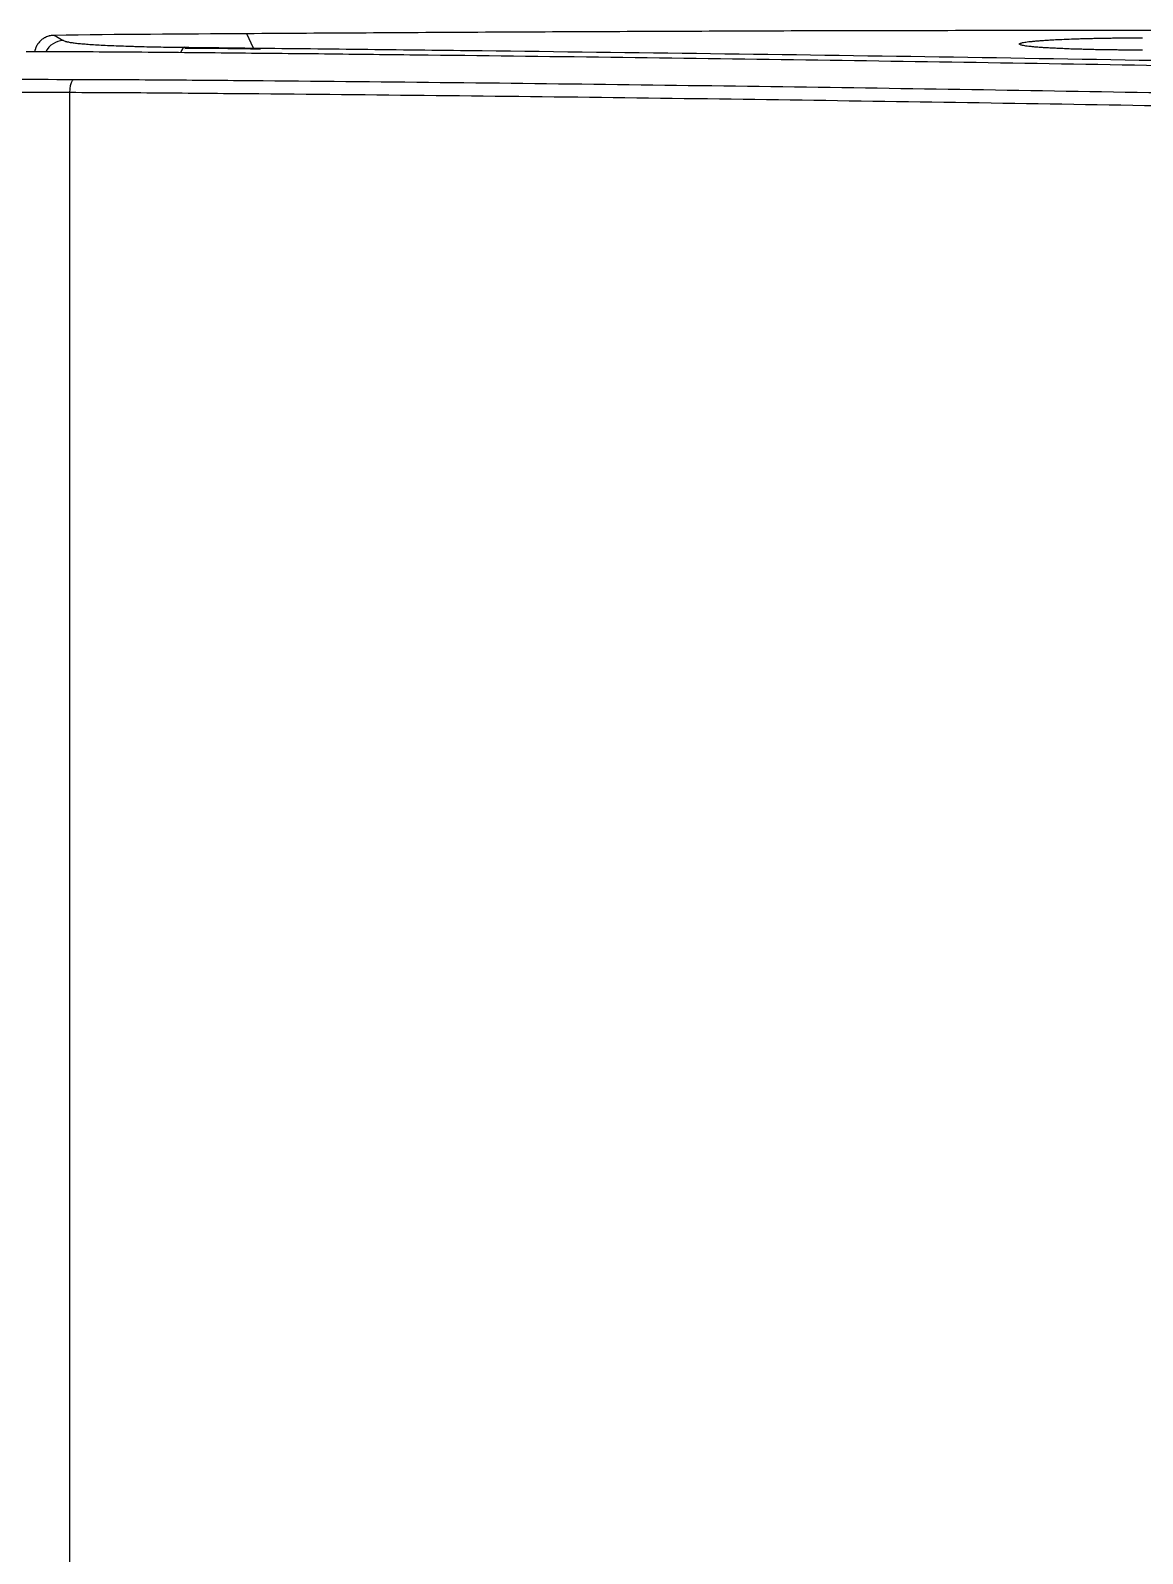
# Model space of a CAD drawing. Header units: millimetres. Extents: x -33000 to 294000, y 0 to 42408.
# Drawn here: x 57107.1 to 57190.2, y 18830.7 to 18944.4 of the extents above; entities that cross this region are included whole.
import ezdxf

# ---------------------------------------------------------------- set-up
doc = ezdxf.new("R2010")
doc.units = ezdxf.units.MM
doc.header["$LTSCALE"] = 50
doc.layers.add('arch', color=8, linetype='Continuous')

msp = doc.modelspace()

# ---------------------------------------------------------------- linework, layer by layer
at = {"layer": 'arch', "linetype": 'Continuous'}
msp.add_line((57123.73, 18943.13), (57123.23, 18944.2), dxfattribs=at)
for centre, major_axis, ratio, start_param, end_param in [((57109.55, 18942.19, 0), (0.74, 1.3), 0.994967, 0.534249, 1.624058), ((57118.6, 18941.69, 0), (0.02, 1.5), 0.325966, 0.053503, 0.7703)]:
    msp.add_ellipse(centre, major_axis=major_axis, ratio=ratio, start_param=start_param, end_param=end_param, dxfattribs=at)
for points, knots in [([(57265.91, 18943.73, 0), (57259.96, 18943.85, 0), (57254.02, 18943.96, 0), (57242.13, 18944.14, 0), (57236.19, 18944.22, 0), (57227.27, 18944.31, 0), (57224.3, 18944.33, 0), (57218.35, 18944.37, 0), (57215.38, 18944.39, 0), (57206.46, 18944.43, 0), (57200.52, 18944.44, 0), (57188.63, 18944.44, 0), (57179.71, 18944.44, 0), (57170.79, 18944.42, 0), (57164.85, 18944.41, 0), (57161.87, 18944.4, 0), (57152.96, 18944.36, 0), (57147.01, 18944.34, 0), (57138.09, 18944.29, 0), (57135.12, 18944.27, 0), (57129.18, 18944.24, 0), (57126.2, 18944.22, 0), (57123.23, 18944.2, 0)], [0, 0, 0, 0, 0.125, 0.125, 0.25, 0.25, 0.3125, 0.3125, 0.375, 0.375, 0.5, 0.5, 0.625, 0.6875, 0.6875, 0.75, 0.75, 0.875, 0.875, 0.9375, 0.9375, 1, 1, 1, 1]), ([(57108.83, 18944.08, 0), (57108.74, 18944.08, 0), (57108.64, 18944.07, 0), (57108.52, 18944.05, 0), (57108.5, 18944.04, 0), (57108.45, 18944.03, 0), (57108.43, 18944.02, 0), (57108.36, 18944, 0), (57108.27, 18943.96, 0), (57108.18, 18943.92, 0), (57108.12, 18943.89, 0), (57108.09, 18943.88, 0), (57108.05, 18943.85, 0), (57108.03, 18943.84, 0), (57107.93, 18943.77, 0), (57107.86, 18943.71, 0), (57107.76, 18943.6, 0), (57107.72, 18943.57, 0), (57107.68, 18943.51, 0), (57107.66, 18943.49, 0), (57107.63, 18943.45, 0), (57107.62, 18943.43, 0), (57107.55, 18943.33, 0), (57107.51, 18943.24, 0), (57107.46, 18943.13, 0), (57107.45, 18943.11, 0), (57107.44, 18943.06, 0), (57107.43, 18943.04, 0), (57107.41, 18942.97, 0), (57107.4, 18942.92, 0), (57107.39, 18942.87, 0), (57107.38, 18942.86, 0), (57107.38, 18942.86, 0)], [0, 0, 0, 0, 0.14142, 0.14142, 0.176775, 0.176775, 0.21213, 0.21213, 0.28284, 0.35355, 0.35355, 0.388905, 0.388905, 0.424261, 0.424261, 0.565681, 0.565681, 0.636391, 0.636391, 0.671746, 0.671746, 0.707101, 0.707101, 0.848521, 0.848521, 0.883876, 0.883876, 0.919231, 0.919231, 0.989941, 0.989941, 1, 1, 1, 1]), ([(57108.83, 18944.08, 0), (57108.89, 18944.05, 0), (57108.95, 18944.02, 0), (57109.18, 18943.89, 0), (57109.36, 18943.79, 0), (57109.53, 18943.69, 0)], [0, 0, 0, 0, 0.241703, 0.241703, 1, 1, 1, 1]), ([(57109.53, 18943.69, 0), (57109.56, 18943.67, 0), (57109.6, 18943.65, 0), (57109.68, 18943.63, 0), (57109.72, 18943.62, 0), (57109.77, 18943.61, 0), (57109.81, 18943.6, 0), (57109.83, 18943.6, 0), (57109.92, 18943.58, 0), (57110.01, 18943.56, 0), (57110.2, 18943.53, 0), (57110.42, 18943.5, 0), (57110.8, 18943.46, 0), (57111.1, 18943.44, 0), (57111.35, 18943.42, 0), (57111.43, 18943.41, 0), (57111.56, 18943.4, 0), (57111.6, 18943.4, 0), (57111.69, 18943.4, 0), (57111.92, 18943.38, 0), (57112.34, 18943.36, 0), (57112.97, 18943.32, 0), (57113.64, 18943.3, 0), (57114.13, 18943.28, 0), (57114.44, 18943.27, 0), (57114.5, 18943.27, 0), (57114.63, 18943.26, 0), (57114.7, 18943.26, 0), (57114.89, 18943.26, 0), (57115.02, 18943.25, 0), (57115.42, 18943.24, 0), (57115.96, 18943.23, 0), (57116.8, 18943.21, 0), (57117.38, 18943.2, 0), (57117.98, 18943.19, 0), (57118.28, 18943.19, 0), (57118.59, 18943.19, 0)], [0, 0, 0, 0, 0.0625, 0.0625, 0.09375, 0.109375, 0.109375, 0.125, 0.125, 0.1875, 0.1875, 0.25, 0.3125, 0.375, 0.375, 0.40625, 0.40625, 0.421875, 0.421875, 0.4375, 0.5, 0.5625, 0.625, 0.6875, 0.6875, 0.703125, 0.703125, 0.71875, 0.71875, 0.75, 0.75, 0.8125, 0.875, 0.9375, 0.9375, 1, 1, 1, 1]), ([(57190.16, 18942.98, 0), (57190.14, 18942.98, 0), (57190.11, 18942.98, 0), (57190.07, 18942.98, 0), (57190.02, 18942.98, 0), (57189.98, 18942.98, 0), (57189.93, 18942.98, 0), (57189.89, 18942.98, 0), (57189.84, 18942.98, 0), (57189.8, 18942.98, 0), (57189.75, 18942.98, 0), (57189.71, 18942.98, 0), (57189.66, 18942.98, 0), (57189.62, 18942.98, 0), (57189.57, 18942.98, 0), (57189.53, 18942.98, 0), (57189.48, 18942.98, 0), (57189.44, 18942.98, 0), (57189.39, 18942.98, 0), (57189.35, 18942.98, 0), (57189.3, 18942.98, 0), (57189.26, 18942.98, 0), (57189.21, 18942.98, 0), (57189.17, 18942.98, 0), (57189.12, 18942.98, 0), (57189.08, 18942.98, 0), (57189.03, 18942.98, 0), (57188.99, 18942.98, 0), (57188.94, 18942.98, 0), (57188.9, 18942.98, 0), (57188.85, 18942.98, 0), (57188.81, 18942.98, 0), (57188.76, 18942.98, 0), (57188.72, 18942.98, 0), (57188.68, 18942.98, 0), (57188.63, 18942.98, 0), (57188.59, 18942.98, 0), (57188.54, 18942.98, 0), (57188.5, 18942.98, 0), (57188.45, 18942.98, 0), (57188.41, 18942.98, 0), (57188.23, 18942.99, 0), (57187.92, 18942.99, 0), (57187.48, 18942.99, 0), (57187.06, 18943, 0), (57186.63, 18943.01, 0), (57186.22, 18943.02, 0), (57185.82, 18943.03, 0), (57185.43, 18943.04, 0), (57185, 18943.05, 0), (57184.55, 18943.07, 0), (57184.09, 18943.09, 0), (57183.65, 18943.11, 0), (57183.24, 18943.13, 0), (57182.85, 18943.15, 0), (57182.5, 18943.18, 0), (57182.19, 18943.2, 0), (57181.9, 18943.23, 0), (57181.65, 18943.26, 0), (57181.44, 18943.28, 0), (57181.27, 18943.31, 0), (57181.13, 18943.34, 0), (57181.03, 18943.37, 0), (57180.97, 18943.4, 0), (57180.95, 18943.43, 0), (57180.97, 18943.46, 0), (57181.03, 18943.49, 0), (57181.13, 18943.52, 0), (57181.26, 18943.55, 0), (57181.44, 18943.58, 0), (57181.65, 18943.61, 0), (57181.9, 18943.63, 0), (57182.18, 18943.66, 0), (57182.5, 18943.69, 0), (57182.85, 18943.71, 0), (57183.23, 18943.74, 0), (57183.71, 18943.76, 0), (57184.3, 18943.79, 0), (57184.91, 18943.81, 0), (57185.42, 18943.83, 0), (57185.81, 18943.84, 0), (57186.22, 18943.85, 0), (57186.63, 18943.86, 0), (57187.05, 18943.87, 0), (57187.48, 18943.88, 0), (57187.91, 18943.88, 0), (57188.24, 18943.89, 0), (57188.45, 18943.89, 0), (57188.54, 18943.89, 0), (57188.63, 18943.89, 0), (57188.73, 18943.89, 0), (57188.82, 18943.89, 0), (57188.92, 18943.89, 0), (57189.01, 18943.89, 0), (57189.11, 18943.89, 0), (57189.2, 18943.89, 0), (57189.3, 18943.89, 0), (57189.39, 18943.89, 0), (57189.49, 18943.89, 0), (57189.58, 18943.89, 0), (57189.68, 18943.89, 0), (57189.78, 18943.89, 0), (57189.87, 18943.89, 0), (57189.97, 18943.9, 0), (57190.06, 18943.9, 0), (57190.13, 18943.9, 0), (57190.16, 18943.9, 0)], [0, 0, 0, 0, 0.001566, 0.003131, 0.004696, 0.006259, 0.007823, 0.009385, 0.010947, 0.012509, 0.01407, 0.015631, 0.017192, 0.018752, 0.020311, 0.021871, 0.02343, 0.024989, 0.026548, 0.028107, 0.029666, 0.031225, 0.032783, 0.034342, 0.035901, 0.03746, 0.039019, 0.040579, 0.042138, 0.043698, 0.045258, 0.046819, 0.04838, 0.049941, 0.051503, 0.053065, 0.054628, 0.056191, 0.057755, 0.05932, 0.060885, 0.062451, 0.078124, 0.09376, 0.109397, 0.125073, 0.140664, 0.156219, 0.171775, 0.18737, 0.208267, 0.229121, 0.250022, 0.270814, 0.291564, 0.312361, 0.333223, 0.354043, 0.374912, 0.395769, 0.416586, 0.437452, 0.458245, 0.478997, 0.499798, 0.520693, 0.541546, 0.562447, 0.583221, 0.603954, 0.624732, 0.645621, 0.666466, 0.687357, 0.708176, 0.72895, 0.749769, 0.780996, 0.81222, 0.827891, 0.843524, 0.859156, 0.874826, 0.890421, 0.905978, 0.921535, 0.937129, 0.940447, 0.943762, 0.947075, 0.950385, 0.953693, 0.956999, 0.960305, 0.963609, 0.966913, 0.970216, 0.97352, 0.976824, 0.98013, 0.983436, 0.986744, 0.990054, 0.993367, 0.996682, 1, 1, 1, 1]), ([(57223.21, 18941.16, 0), (57213.51, 18941.41, 0), (57203.81, 18941.6, 0), (57189.25, 18941.85, 0), (57184.4, 18941.93, 0), (57174.69, 18942.09, 0), (57169.84, 18942.16, 0), (57160.14, 18942.3, 0), (57155.28, 18942.37, 0), (57145.58, 18942.49, 0), (57140.73, 18942.55, 0), (57133.45, 18942.63, 0), (57131.02, 18942.66, 0), (57127.38, 18942.7, 0), (57126.17, 18942.71, 0), (57123.74, 18942.73, 0), (57122.53, 18942.75, 0), (57118.89, 18942.78, 0), (57116.46, 18942.81, 0), (57112.82, 18942.83, 0), (57111.61, 18942.84, 0), (57109.18, 18942.85, 0), (57107.97, 18942.86, 0), (57106.76, 18942.86, 0)], [0, 0, 0, 0, 0.25, 0.25, 0.375, 0.375, 0.5, 0.5, 0.625, 0.625, 0.75, 0.75, 0.8125, 0.8125, 0.84375, 0.84375, 0.875, 0.875, 0.9375, 0.9375, 0.96875, 0.96875, 1, 1, 1, 1]), ([(57123.73, 18943.13, 0), (57126.57, 18943.1, 0), (57129.42, 18943.07, 0), (57135.11, 18943.01, 0), (57137.96, 18942.97, 0), (57146.5, 18942.87, 0), (57152.2, 18942.8, 0), (57163.58, 18942.65, 0), (57169.28, 18942.57, 0), (57180.66, 18942.39, 0), (57186.36, 18942.3, 0), (57194.9, 18942.15, 0), (57197.75, 18942.1, 0), (57203.44, 18941.99, 0), (57209.13, 18941.88, 0), (57214.83, 18941.75, 0), (57220.52, 18941.62, 0), (57223.37, 18941.55, 0), (57237.6, 18941.19, 0), (57248.98, 18940.83, 0), (57260.36, 18940.41, 0)], [0, 0, 0, 0, 0.0625, 0.0625, 0.125, 0.125, 0.25, 0.25, 0.375, 0.375, 0.5, 0.5, 0.5625, 0.5625, 0.625, 0.6875, 0.6875, 0.75, 0.75, 1, 1, 1, 1]), ([(57110.02, 18939.8, 0), (57106.58, 18939.81, 0), (57103.12, 18939.8, 0), (57096.18, 18939.76, 0), (57092.69, 18939.72, 0), (57087.43, 18939.63, 0), (57085.67, 18939.6, 0), (57082.15, 18939.53, 0), (57080.38, 18939.49, 0), (57077.73, 18939.42, 0), (57076.84, 18939.39, 0), (57075.07, 18939.34, 0), (57074.18, 18939.32, 0), (57071.51, 18939.24, 0), (57069.73, 18939.18, 0), (57067.95, 18939.11, 0)], [0, 0, 0, 0, 0.25, 0.25, 0.5, 0.5, 0.625, 0.625, 0.75, 0.75, 0.8125, 0.8125, 0.875, 0.875, 1, 1, 1, 1]), ([(57068.09, 18940.1, 0), (57069.88, 18940.17, 0), (57071.67, 18940.23, 0), (57074.35, 18940.32, 0), (57075.24, 18940.34, 0), (57077.02, 18940.39, 0), (57077.91, 18940.42, 0), (57080.57, 18940.48, 0), (57082.35, 18940.53, 0), (57085.88, 18940.6, 0), (57087.65, 18940.63, 0), (57092.93, 18940.72, 0), (57096.43, 18940.76, 0), (57103.41, 18940.8, 0), (57106.88, 18940.8, 0), (57110.33, 18940.79, 0)], [0, 0, 0, 0, 0.125, 0.125, 0.1875, 0.1875, 0.25, 0.25, 0.375, 0.375, 0.5, 0.5, 0.75, 0.75, 1, 1, 1, 1]), ([(57110.02, 18939.8, 0), (57110.02, 18939.86, 0), (57110.02, 18939.92, 0), (57110.03, 18940.05, 0), (57110.04, 18940.11, 0), (57110.05, 18940.22, 0), (57110.06, 18940.28, 0), (57110.08, 18940.39, 0), (57110.1, 18940.44, 0), (57110.13, 18940.53, 0), (57110.14, 18940.57, 0), (57110.18, 18940.64, 0), (57110.19, 18940.68, 0), (57110.23, 18940.73, 0), (57110.25, 18940.75, 0), (57110.29, 18940.78, 0), (57110.31, 18940.79, 0), (57110.33, 18940.79, 0)], [0, 0, 0, 0, 0.125, 0.125, 0.25, 0.25, 0.375, 0.375, 0.5, 0.5, 0.625, 0.625, 0.75, 0.75, 0.875, 0.875, 1, 1, 1, 1]), ([(57222.95, 18938.15, 0), (57213.54, 18938.39, 0), (57204.13, 18938.57, 0), (57190.01, 18938.83, 0), (57185.31, 18938.91, 0), (57175.9, 18939.06, 0), (57171.19, 18939.13, 0), (57161.78, 18939.27, 0), (57152.37, 18939.4, 0), (57142.96, 18939.51, 0), (57133.55, 18939.61, 0), (57128.84, 18939.66, 0), (57121.79, 18939.72, 0), (57119.43, 18939.74, 0), (57114.73, 18939.78, 0), (57112.37, 18939.79, 0), (57110.02, 18939.8, 0)], [0, 0, 0, 0, 0.25, 0.25, 0.375, 0.375, 0.5, 0.5, 0.625, 0.75, 0.75, 0.875, 0.875, 0.9375, 0.9375, 1, 1, 1, 1]), ([(57110.33, 18940.79, 0), (57112.69, 18940.79, 0), (57115.04, 18940.77, 0), (57119.75, 18940.74, 0), (57122.1, 18940.72, 0), (57129.16, 18940.66, 0), (57133.87, 18940.61, 0), (57143.28, 18940.51, 0), (57147.98, 18940.45, 0), (57157.4, 18940.33, 0), (57162.1, 18940.27, 0), (57171.52, 18940.13, 0), (57176.22, 18940.06, 0), (57185.63, 18939.9, 0), (57190.34, 18939.82, 0), (57204.46, 18939.57, 0), (57213.87, 18939.39, 0), (57223.28, 18939.15, 0)], [0, 0, 0, 0, 0.0625, 0.0625, 0.125, 0.125, 0.25, 0.25, 0.375, 0.375, 0.5, 0.5, 0.625, 0.625, 0.75, 0.75, 1, 1, 1, 1])]:
    msp.add_open_spline(points, degree=3, knots=knots, dxfattribs=at)
for points in [[(57123.23, 18944.2, 0), (57118.43, 18944.17, 0), (57113.63, 18944.15, 0), (57108.83, 18944.08, 0)], [(57118.59, 18943.19, 0), (57120.3, 18943.17, 0), (57122.01, 18943.15, 0), (57123.73, 18943.13, 0)], [(57124.25, 18943.05, 0), (57123.59, 18943.06, 0), (57122.29, 18943.07, 0), (57120.4, 18943.11, 0), (57119.19, 18943.1, 0), (57118.6, 18943.08, 0)], [(57110.02, 18549.42, 0), (57110.02, 18679.54, 0), (57110.02, 18809.67, 0), (57110.02, 18939.8, 0)]]:
    msp.add_open_spline(points, degree=3, dxfattribs=at)

doc.saveas('drawing.dxf')
